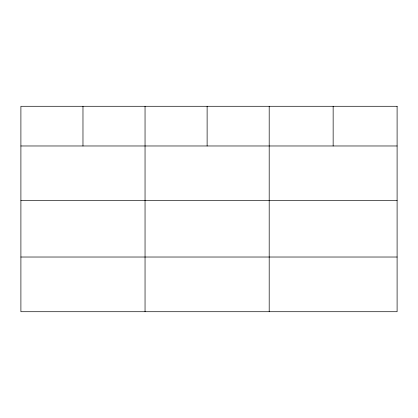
<?xml version="1.0" encoding="UTF-8"?>
<svg xmlns="http://www.w3.org/2000/svg" width="418" height="418" viewBox="0 0 418 418"><rect width="100%" height="100%" fill="white"/><g stroke="black" fill="none" stroke-linecap="round" stroke-linejoin="round"><path stroke-width="0.63" d="M20.9 145.976L397.1 145.976M20.9 200.671L397.1 200.671M20.9 257.023L397.1 257.023M333.146 106.282L333.146 145.976M269.192 106.282L269.192 311.718M207.119 106.282L207.119 145.976M145.046 106.282L145.046 311.718M82.973 106.282L82.973 145.976M397.1 106.282L20.9 106.282L20.9 311.718L397.1 311.718L397.1 106.282"/></g></svg>
